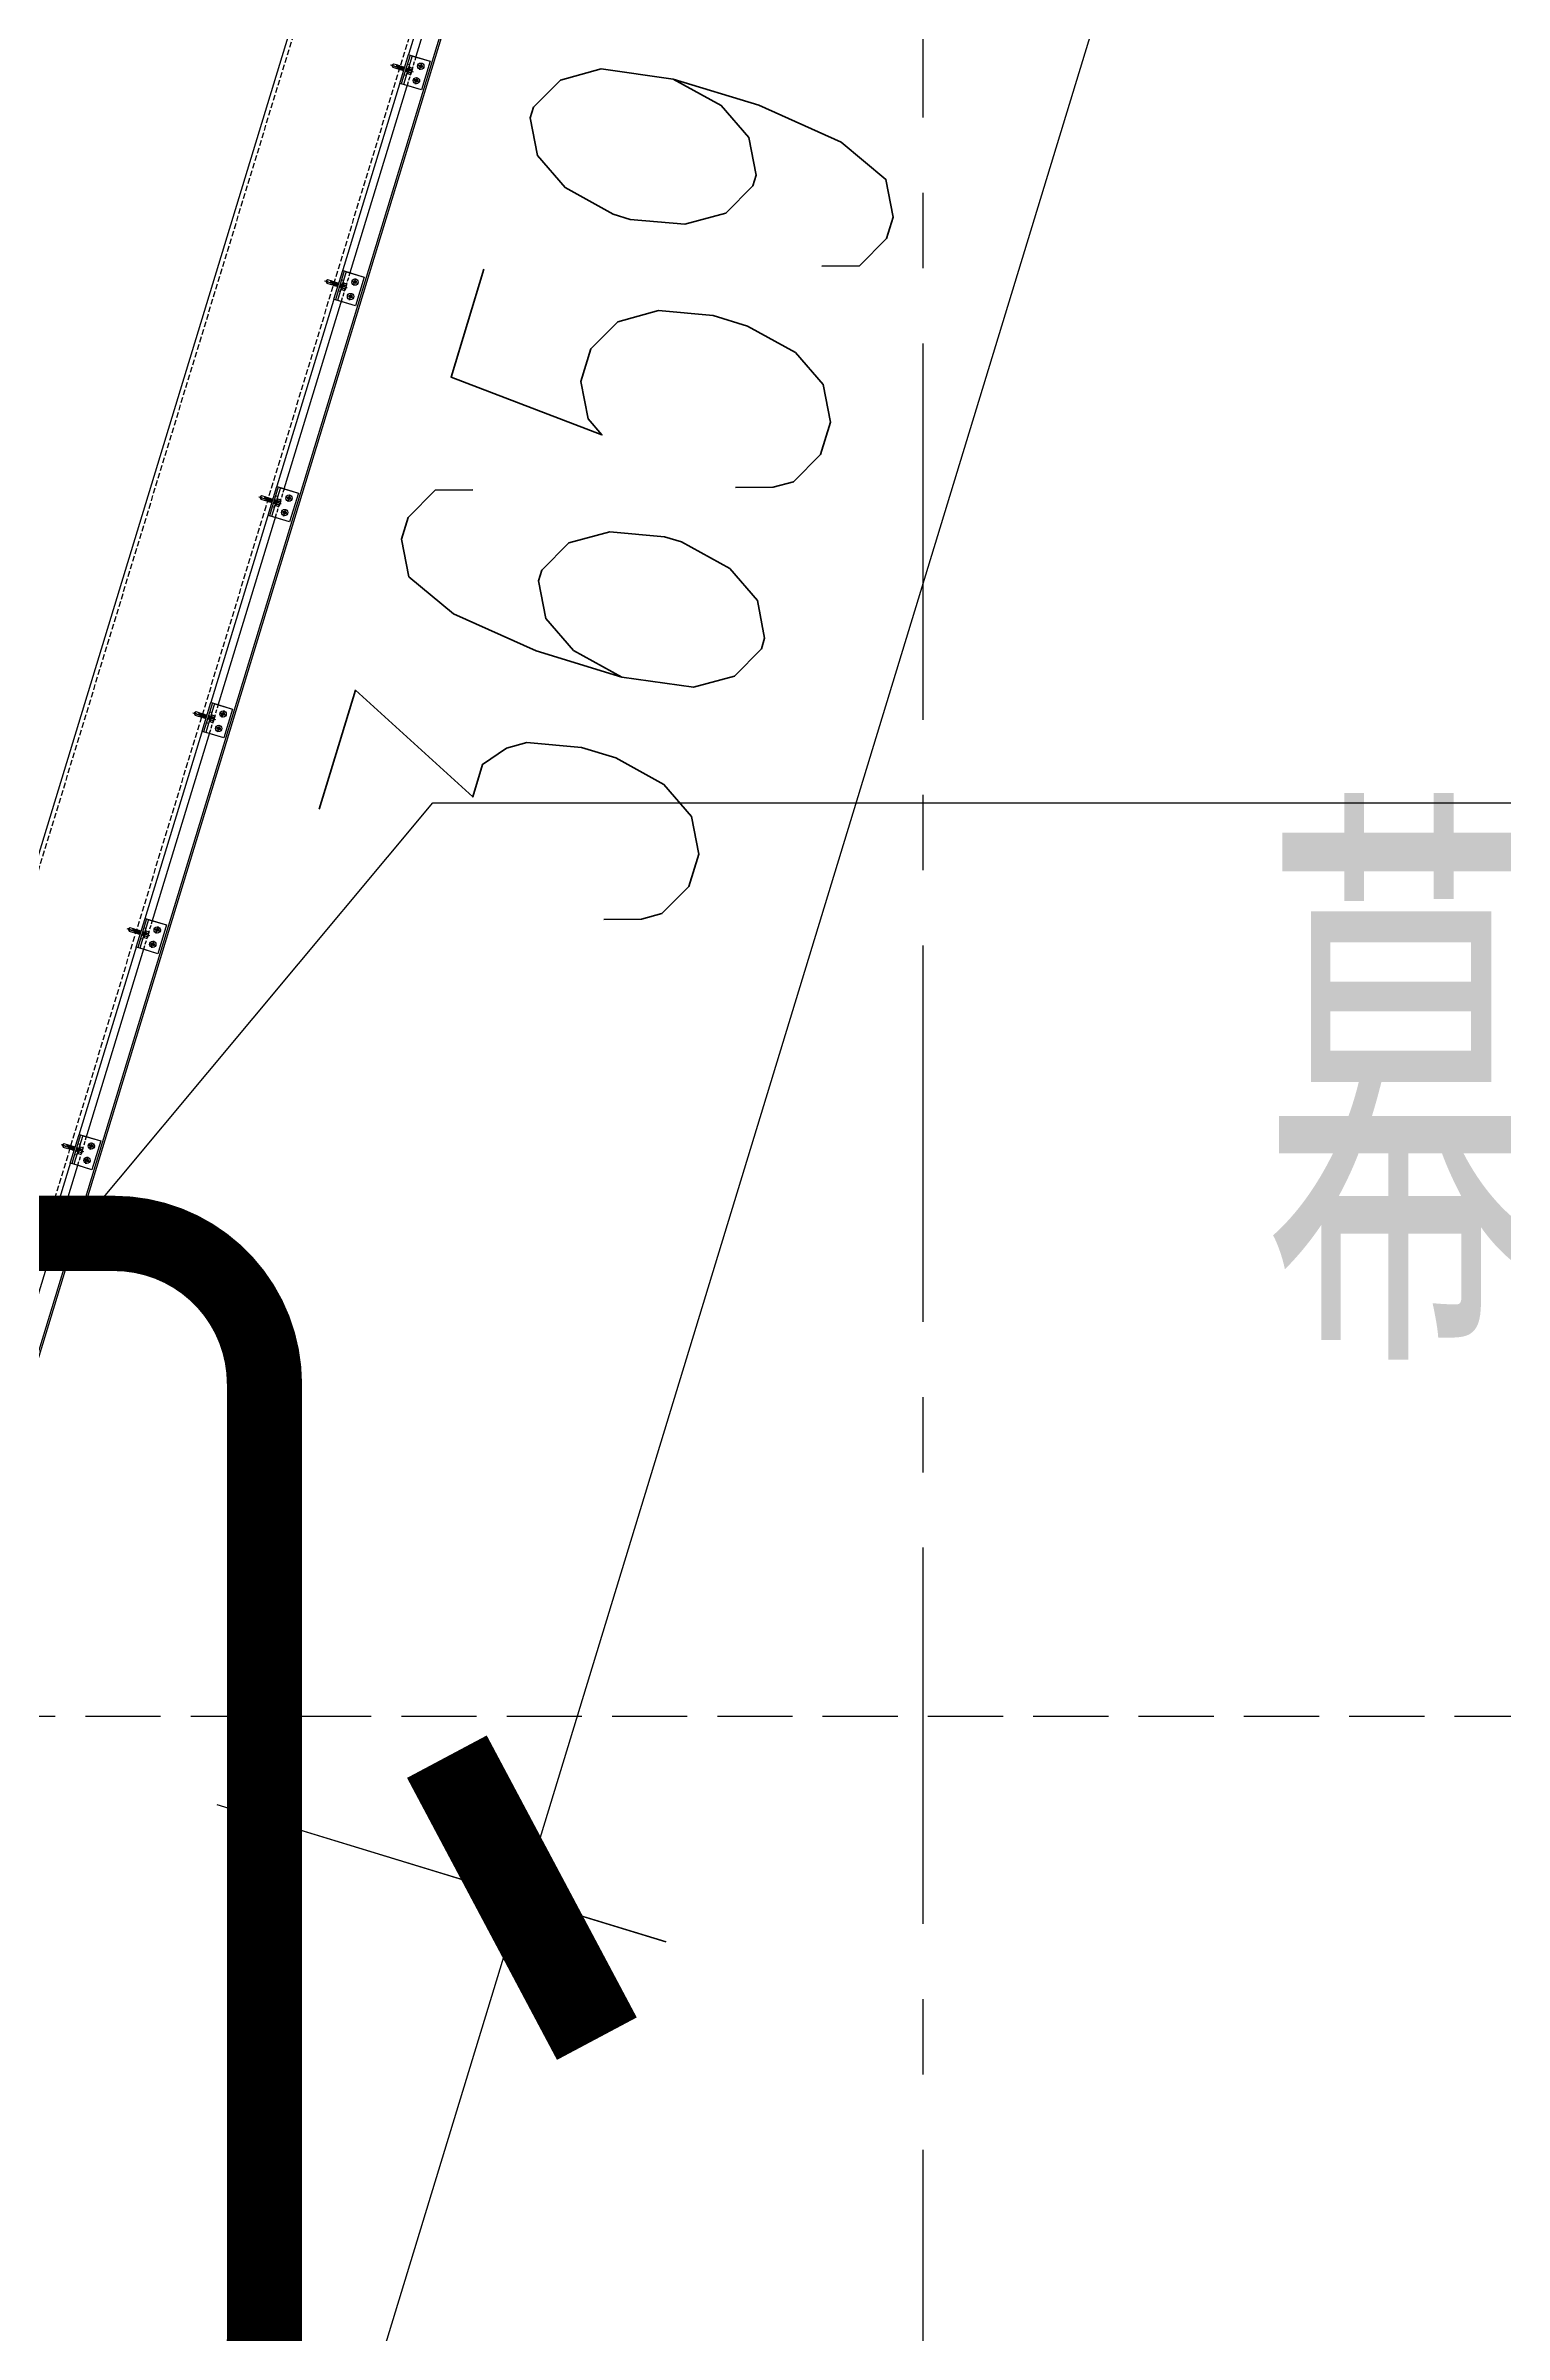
# Model space of a CAD drawing. Extents: x 220580 to 2027826, y -309201 to 71987.
# Drawn here: x 290625 to 292564, y -158600 to -155559 of the extents above; entities that cross this region are included whole.
import ezdxf
from ezdxf.enums import TextEntityAlignment as Align

# ---------------------------------------------------------------- set-up
doc = ezdxf.new("R2010")
doc.units = 0
for name, pattern in [('CENTER', [2, 1.25, -0.25, 0.25, -0.25]), ('DASH', [0.35, 0.25, -0.1]), ('ZN-CENTER', [2, 1.25, -0.25, 0.25, -0.25]), ('ZN-DASH', [0.35, 0.25, -0.1]), ('ZN-DOT', [0.25, 0, -0.25])]:
    doc.linetypes.add(name, pattern=pattern)
for name, color, linetype in [('!ZN1-填充-8', 8, 'Continuous'), ('!ZN3-铝板幕墙-3', 3, 'Continuous'), ('!ZN4-辅助材料-1', 1, 'Continuous'), ('!ZN4-配件-11', 11, 'Continuous'), ('!ZN5-钢材投影-40', 40, 'Continuous'), ('!ZN5-铝材投影-112', 112, 'Continuous'), ('!ZN6-层高线-8', 8, 'ZN-DOT'), ('!ZN6-虚线-8', 8, 'ZN-DASH'), ('1 轴线 辅助线', 1, 'CENTER'), ('3索引', 3, 'Continuous'), ('DIM', 173, 'Continuous')]:
    doc.layers.add(name, color=color, linetype=linetype)
doc.styles.add('DHTEXT-1', font='ROMANS.shx', dxfattribs={"width": 0.7, "bigfont": 'CHINESE.shx'})
doc.styles.add('中南符号', font='simhei.ttf')
doc.dimstyles.new('ZN3', dxfattribs={"dimscale": 3, "dimtxt": 2.5, "dimasz": 1.5, "dimexe": 1, "dimexo": 2, "dimgap": 0.9, "dimtad": 1, "dimdec": 0, "dimdsep": 46, "dimtxsty": 'DHTEXT-1', "dimblk": 'ARCHTICK', "dimcen": 2.5, "dimclrd": 173, "dimclre": 173, "dimclrt": 7, "dimazin": 2, "dimtfac": 1, "dimtix": 1, "dimtmove": 2, "dimatfit": 3, "dimfxl": 0, "dimarcsym": 0})

# ---------------------------------------------------------------- blocks, each defined once
blk = doc.blocks.new('*U1824')
at = {"color": 0, "linetype": 'ZN-CENTER', "ltscale": 3}
blk.add_line((24, 0), (-7.3, 0), dxfattribs=at)
at = {"ltscale": 10}
for p, q in [((-5.4, -3.5), (-5.4, 3.5)), ((-1, 4.6), (-4.9, 4.6)), ((-1, 2.3), (-4.9, 2.3)), ((-0.6, -5.1), (-0.6, 5.1)), ((-0.2, 5.5), (0, 4.8)), ((0, -4.8), (0, 4.8)), ((0, 2.1), (14.3, 2.1)), ((1.4, 2.7), (2.2, -2.7)), ((3.2, 2.7), (4, -2.7)), ((5, 2.7), (5.8, -2.7)), ((6.8, 2.7), (7.6, -2.7)), ((8.6, 2.7), (9.4, -2.7)), ((10.4, 2.7), (11.2, -2.7)), ((12.2, 2.7), (13, -2.7)), ((-1, -2.3), (-4.9, -2.3)), ((-1, -4.6), (-4.9, -4.6)), ((-0.2, -5.5), (0, -4.8)), ((14.3, -2.1), (0, -2.1))]:
    blk.add_line(p, q, dxfattribs=at)
for points in [[(1.8, -2.1), (1, 2.1), (1.4, 2.7), (1.8, 2.1), (2.6, -2.1), (2.2, -2.7)], [(3.6, -2.1), (2.8, 2.1), (3.2, 2.7), (3.6, 2.1), (4.4, -2.1), (4, -2.7)], [(5.4, -2.1), (4.6, 2.1), (5, 2.7), (5.4, 2.1), (6.2, -2.1), (5.8, -2.7)], [(7.2, -2.1), (6.4, 2.1), (6.8, 2.7), (7.2, 2.1), (8, -2.1), (7.6, -2.7)], [(9, -2.1), (8.2, 2.1), (8.6, 2.7), (9, 2.1), (9.8, -2.1), (9.4, -2.7)], [(10.8, -2.1), (10, 2.1), (10.4, 2.7), (10.8, 2.1), (11.6, -2.1), (11.2, -2.7)], [(12.6, -2.1), (11.8, 2.1), (12.2, 2.7), (12.6, 2.1), (13.4, -2.1), (13, -2.7)]]:
    blk.add_lwpolyline(points, close=True, dxfattribs=at)
for points in [[(14.3, -2.1, -0.414214), (14.4, -2.2), (14.4, -2.3), (20.2, -2.3), (22, -0.3), (22, 0.3), (20.2, 2.3), (14.4, 2.3), (14.4, 2.2, -0.414214), (14.3, 2.1)], [(16.5, -2.3), (16.4, -1.2), (15.8, -1.5, -0.530462), (15, -1.2), (14.8, 0.1, -0.651316), (15.5, 0.5), (16, 0.2), (16.8, 0.7), (22, -0.3, -0.201226), (20.2, 2.3)]]:
    blk.add_lwpolyline(points, format="xyb", dxfattribs=at)
for centre, radius, start, end in [((-3.9, 3.5), 1.58, 133.1736, 226.8264), ((0.1, 0), 5.58, 155.5673, 204.4327), ((0.1, 3.5), 1.58, 133.1736, 226.8264), ((4.1, 0), 5.58, 155.5673, 204.4327), ((7.5, -2.9), 11.3, 132.4922, 138.6064), ((-3.9, -3.5), 1.58, 133.1736, 226.8264), ((0.1, -3.5), 1.58, 133.1736, 226.8264), ((7.5, 2.9), 11.3, 221.3936, 227.5078)]:
    blk.add_arc(centre, radius, start, end, dxfattribs=at)
at = {"layer": 'Defpoints', "color": 0, "ltscale": 10, "style": 'DHTEXT-1', "width": 0.7}
blk.add_text('5.5', height=1, rotation=90, dxfattribs=at).set_placement((-2.5, -0.9), align=Align.CENTER)
blk = doc.blocks.new('*U2097')
at = {"color": 0, "linetype": 'CENTER', "ltscale": 3}
for p, q in [((4.9, 0), (-4.9, 0)), ((0, 4.9), (0, -4.9))]:
    blk.add_line(p, q, dxfattribs=at)
at = {"linetype": 'ByBlock', "ltscale": 10}
for radius in [4.2, 2, 1.23]:
    blk.add_circle((0, 0), radius, dxfattribs=at)
blk = doc.blocks.new('*U1915')
at = {"ltscale": 0.125}
blk.add_wipeout([(-20, -30), (20, -30), (20, -5), (-20, -5)], dxfattribs=at).dxf.layer = '!ZN6-虚线-8'
at = {"layer": '!ZN1-填充-8'}
h = blk.add_hatch(dxfattribs=at)
h.set_pattern_fill('NET3', color=256, scale=0.75, angle=180, style=0)
h.set_pattern_definition([(180, (-1731.706, 294.7402), (-3e-16, -2.38125), []), (240, (-1731.706, 294.7402), (2.062223, -1.190625), []), (300, (-1731.706, 294.7402), (2.062223, 1.190625), [])])
h.paths.add_polyline_path([(20, 0), (-20, 0), (-20, -2), (20, -2)])
at = {"layer": '!ZN5-铝材投影-112'}
blk.add_lwpolyline([(20, -2), (-20, -2), (-20, -30), (20, -30)], close=True, dxfattribs=at)
at = {"layer": '!ZN6-虚线-8', "color": 8, "linetype": 'ZN-DASH', "ltscale": 20}
blk.add_line((-20, -10), (20, -10), dxfattribs=at)
at = {"layer": '!ZN6-虚线-8', "linetype": 'ZN-DASH', "ltscale": 10}
for p, q in [((-7.5, -5), (-7.5, -2)), ((7.5, -5), (7.5, -2))]:
    blk.add_line(p, q, dxfattribs=at)
at = {"layer": '!ZN4-配件-11', "color": 1, "xscale": -1, "rotation": 270}
for name, p in [('*U1824', (0, -5)), ('*U2097', (-10, -20)), ('*U2097', (10, -20))]:
    blk.add_blockref(name, p, dxfattribs=at)
at = {"ltscale": 0.25}
blk.add_wipeout([(20, 0), (20, -2), (-20, -2), (-20, 0)], dxfattribs=at).dxf.layer = '!ZN4-辅助材料-1'
at = {"layer": '!ZN4-辅助材料-1'}
blk.add_lwpolyline([(20, 0), (-20, 0), (-20, -2), (20, -2)], close=True, dxfattribs=at)
at = {"layer": '!ZN5-铝材投影-112', "ltscale": 0.25}
blk.add_line((-20, -5), (20, -5), dxfattribs=at)
blk = doc.blocks.new('20250825140909')
at = {"layer": '!ZN3-铝板幕墙-3'}
for points in [[(-2243.1, 4975), (-2118.5, 4975), (770.5, 14439)], [(-2096, 4971.6), (794, 14439)], [(-2093.5, 4971.3), (796.6, 14439)]]:
    blk.add_lwpolyline(points, dxfattribs=at)
at = {"layer": '!ZN5-钢材投影-40'}
for p, q in [((-1687.9, 6968), (597.6, 14454.8)), ((-1534.8, 6921.3), (767.5, 14463.3))]:
    blk.add_line(p, q, dxfattribs=at)
at = {"layer": '!ZN6-虚线-8', "ltscale": 30}
for p, q in [((-1682.1, 6966.3), (604, 14455.2)), ((-1540.6, 6923), (761.1, 14463))]:
    blk.add_line(p, q, dxfattribs=at)
at = {"xscale": -1, "rotation": 73.02450059439599}
for p in [(-689.9, 9689.1), (-777.5, 9402.2), (-865.1, 9115.2), (-952.7, 8828.3), (-1040.3, 8541.4), (-1127.9, 8254.4)]:
    blk.add_blockref('*U1915', p, dxfattribs=at)
blk = doc.blocks.new('_ArchTick')
at = {"color": 0, "linetype": 'ByBlock', "const_width": 0.4}
blk.add_lwpolyline([(-0.5, -0.5), (0.5, 0.5)], dxfattribs=at)
blk = doc.blocks.new('*D545')
at = {"layer": 'Defpoints', "color": 0, "ltscale": 30, "transparency": 16777216}
for p in [(291538.5, -154279.4), (290470.1, -157779.4), (291258.2, -158019.9)]:
    blk.add_point(p, dxfattribs=at)
at = {"layer": 'DIM', "color": 173, "linetype": 'ByBlock', "lineweight": -2, "ltscale": 30, "transparency": 16777216}
for p, q in [((291921.1, -154396.1), (292518, -154578.3)), ((292326.7, -154519.9), (291258.2, -158019.9)), ((290852.7, -157896.1), (291449.5, -158078.3))]:
    blk.add_line(p, q, dxfattribs=at)
at = {"layer": 'DIM', "color": 173, "lineweight": -2, "ltscale": 30, "transparency": 16777216, "xscale": 300, "yscale": 300, "zscale": 300}
for p, rotation in [((292326.7, -154519.9), 73.02450059439671), ((291258.2, -158019.9), 253.0245005943967)]:
    blk.add_blockref('_ArchTick', p, dxfattribs=dict(at, rotation=rotation))
at = {"layer": 'DIM', "color": 7, "ltscale": 30, "transparency": 16777216, "insert": (291381.2, -156144.4), "char_height": 500, "attachment_point": 5, "rotation": 73.0245, "style": 'DHTEXT-1'}
blk.add_mtext('3659', dxfattribs=at)
blk = doc.blocks.new('*D547')
at = {"layer": 'Defpoints', "color": 0, "ltscale": 30, "transparency": 16777216}
for p in [(290470.1, -157779.4), (291258.2, -158020.1), (289689.1, -160335.6)]:
    blk.add_point(p, dxfattribs=at)
at = {"layer": 'DIM', "color": 173, "linetype": 'ByBlock', "lineweight": -2, "ltscale": 30, "transparency": 16777216}
for p, q in [((290852.7, -157896.2), (291449.5, -158078.6)), ((290477.2, -160576.4), (291258.2, -158020.1)), ((290071.7, -160452.5), (290668.5, -160634.8))]:
    blk.add_line(p, q, dxfattribs=at)
at = {"layer": 'DIM', "color": 173, "lineweight": -2, "ltscale": 30, "transparency": 16777216, "xscale": 300, "yscale": 300, "zscale": 300}
for p, rotation in [((291258.2, -158020.1), 73.01089697706628), ((290477.2, -160576.4), 253.0108969770663)]:
    blk.add_blockref('_ArchTick', p, dxfattribs=dict(at, rotation=rotation))
at = {"layer": 'DIM', "color": 7, "ltscale": 30, "transparency": 16777216, "insert": (290456.5, -159172.6), "char_height": 500, "attachment_point": 5, "rotation": 73.0109, "style": 'DHTEXT-1'}
blk.add_mtext('2673', dxfattribs=at)
blk = doc.blocks.new('中南-指向索引')
blk.add_wipeout([(0, 5), (-0.523, 4.973), (-1.04, 4.891), (-1.545, 4.755), (-2.034, 4.568), (-2.5, 4.33), (-2.939, 4.045), (-3.346, 3.716), (-3.716, 3.346), (-4.045, 2.939), (-4.33, 2.5), (-4.568, 2.034), (-4.755, 1.545), (-4.891, 1.04), (-4.973, 0.523), (-5, 0), (-4.973, -0.523), (-4.891, -1.04), (-4.755, -1.545), (-4.568, -2.034), (-4.33, -2.5), (-4.045, -2.939), (-3.716, -3.346), (-3.346, -3.716), (-2.939, -4.045), (-2.5, -4.33), (-2.034, -4.568), (-1.545, -4.755), (-1.04, -4.891), (-0.523, -4.973), (0, -5), (0.523, -4.973), (1.04, -4.891), (1.545, -4.755), (2.034, -4.568), (2.5, -4.33), (2.939, -4.045), (3.346, -3.716), (3.716, -3.346), (4.045, -2.939), (4.33, -2.5), (4.568, -2.034), (4.755, -1.545), (4.891, -1.04), (4.973, -0.523), (5, 0), (4.973, 0.523), (4.891, 1.04), (4.755, 1.545), (4.568, 2.034), (4.33, 2.5), (4.045, 2.939), (3.716, 3.346), (3.346, 3.716), (2.939, 4.045), (2.5, 4.33), (2.034, 4.568), (1.545, 4.755), (1.04, 4.891), (0.523, 4.973)])
blk.add_line((-5, 0), (5, 0))
at = {"color": 0, "style": '中南符号', "flags": 8}
blk.add_attdef('编号', text='', height=3, dxfattribs=at).set_placement((0, 0.365), align=Align.CENTER)
at = {"color": 0, "style": '中南符号', "width": 0.932285, "flags": 8}
blk.add_attdef('图号', text='', height=3, dxfattribs=at).set_placement((-4.037, -3.373), (4.008, -3.373), align=Align.FIT)

msp = doc.modelspace()

# ---------------------------------------------------------------- linework, layer by layer
at = {"layer": '3索引', "linetype": 'DASH', "ltscale": 1000, "const_width": 100}
msp.add_lwpolyline([(289213.8, -157137.4), (290716, -157137.4, -0.414214), (290916, -157337.4), (290916, -158606.6, -0.414214), (290716, -158806.6), (289213.8, -158806.6, -0.414214), (289013.8, -158606.6), (289013.8, -157337.4, -0.414214)], format="xyb", close=True, dxfattribs=at)

# ---------------------------------------------------------------- block references
at = {"layer": '3索引', "color": 7}
ref = msp.add_blockref('中南-指向索引', (293053, -156565.4), dxfattribs=dict(at, xscale=200, yscale=200, zscale=200))
ref.add_attrib('编号', '-', dxfattribs={"layer": '0', "color": 0, "height": 600, "style": '中南符号'}).set_placement((293053, -156492.3), align=Align.CENTER)
ref.add_attrib('图号', '幕-JD-204', dxfattribs={"layer": '0', "color": 0, "height": 600, "style": '中南符号', "width": 0.414349}).set_placement((292245.6, -157239.9), (293854.5, -157239.9), align=Align.FIT)

# ---------------------------------------------------------------- next in the draw order: linework, layer by layer
at = {"layer": '3索引'}
msp.add_lwpolyline([(290662.1, -157137.4), (291139.9, -156565.4), (293053, -156565.4)], dxfattribs=at)

# ---------------------------------------------------------------- next in the draw order: block references
at = {"ltscale": 1000}
msp.add_blockref('20250825140909', (291791.7, -165279.4), dxfattribs=at)

# ---------------------------------------------------------------- next in the draw order: linework, layer by layer
at = {"layer": '!ZN6-层高线-8', "linetype": 'DASH', "ltscale": 400}
msp.add_line((297358, -157779.4), (286319.6, -157779.4), dxfattribs=at)
at = {"layer": '1 轴线 辅助线', "ltscale": 400}
msp.add_line((291791.7, -168454.9), (291791.7, -148390.8), dxfattribs=at)

# ---------------------------------------------------------------- next in the draw order: dimensions: what is measured, and where the dimension line sits
at = {"layer": 'DIM', "ltscale": 30}
for p1, distance, picture, middle in [((291538.5, -154279.4), 824, '*D545', (291381.2, -156144.4)), ((289689.1, -160335.6), -824, '*D547', (290456.5, -159172.6))]:
    dim = msp.add_aligned_dim(p1=p1, p2=(290470.1, -157779.4), distance=distance, dimstyle='ZN3', override={"dimscale": 200}, dxfattribs=at)
    dim.commit()
    dim.dimension.update_dxf_attribs({"geometry": picture, "text_midpoint": middle})

doc.saveas('drawing.dxf')
